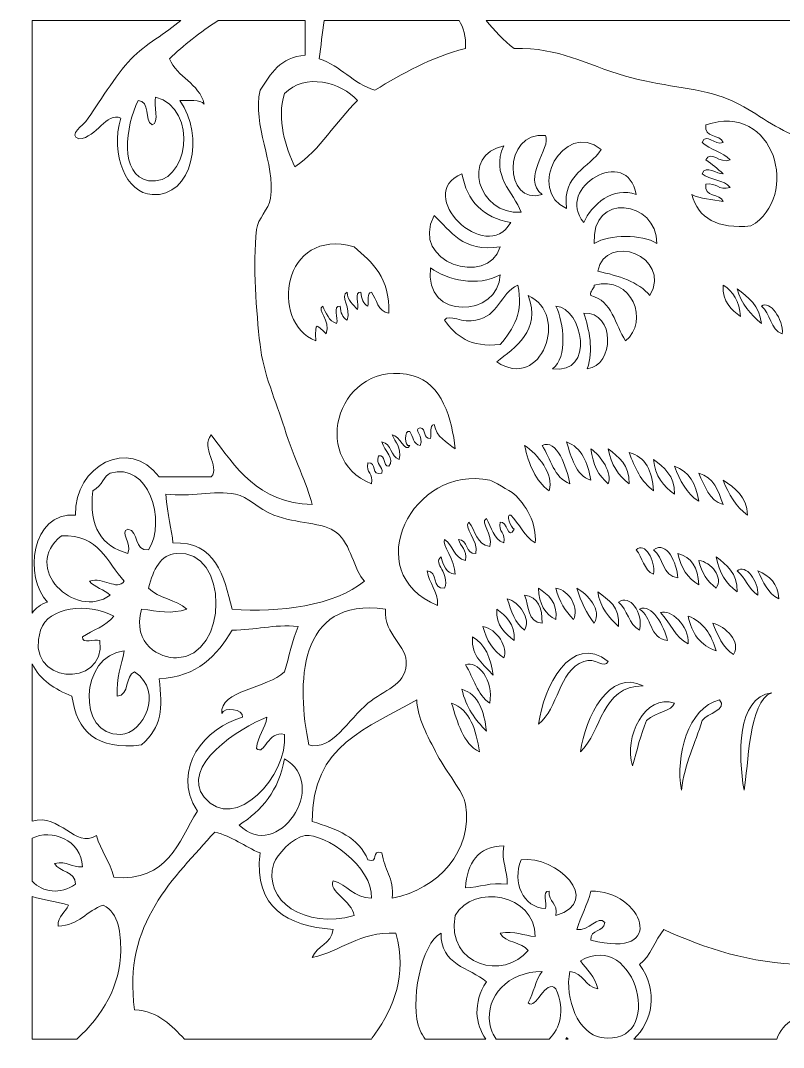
# Model space of a CAD drawing. Header units: millimetres. Extents: x -1213 to 1200, y -611 to 590.
# Drawn here: x -1213 to -329, y -600 to 590 of the extents above; entities that cross this region are included whole.
import ezdxf

# ---------------------------------------------------------------- set-up
doc = ezdxf.new("R2010")
doc.units = ezdxf.units.MM
doc.header["$MEASUREMENT"] = 0
doc.layers.add('Layer 1', color=7, linetype='Continuous')

msp = doc.modelspace()

# ---------------------------------------------------------------- linework, layer by layer
at = {"layer": 'Layer 1', "color": 250, "lineweight": 20}
for points, knots in [([(-1200.05, -96.518), (-1200.05, -96.518), (-1200.05, 589.9734), (-1200.05, 589.9734), (-1200.05, 589.9734), (-1027.7483, 589.9734), (-1027.7483, 589.9734), (-1045.3303, 574.8409), (-1068.3388, 563.0002), (-1085.2445, 545.6542), (-1103.9624, 526.4487), (-1123.3038, 492.7485), (-1137.6916, 473.015), (-1139.7804, 470.1515), (-1159.1929, 457.0077), (-1145.7611, 452.8371), (-1124.6827, 454.3914), (-1114.2632, 484.3654), (-1097.3482, 477.0505), (-1109.7692, 433.9052), (-1090.9495, 390.233), (-1061.038, 388.2697), (-1014.0723, 385.1834), (-999.5187, 456.433), (-1028.7642, 497.2294), (-1018.0465, 497.1898), (-1005.7241, 498.7543), (-1000.5224, 493.1941), (-1006.8855, 517.7696), (-1031.9706, 523.6147), (-1040.8669, 545.6542), (-1024.8723, 561.1203), (-1005.3977, 576.4115), (-984.3367, 589.9734), (-984.3367, 589.9734), (-883.5255, 589.9734), (-883.5255, 589.9734), (-883.5255, 589.9734), (-883.5255, 549.6906), (-883.5255, 549.6906), (-912.7313, 547.9644), (-923.5028, 527.8037), (-935.9726, 509.3357), (-945.1018, 468.2554), (-918.0387, 425.0308), (-923.8689, 384.2333), (-925.7869, 370.8189), (-938.6076, 360.5885), (-940.0079, 347.9137), (-944.6797, 305.5985), (-940.2632, 253.1292), (-935.9726, 214.7415), (-932.1784, 180.8247), (-917.2547, 148.3909), (-907.732, 117.888), (-896.3737, 81.5043), (-881.5842, 53.5515), (-875.457, 29.1062), (-939.0713, 31.3869), (-964.011, 72.3552), (-992.454, 109.8182), (-1005.6133, 95.3601), (-981.5614, 73.581), (-992.454, 61.3903), (-1012.6261, 61.3903), (-1032.7984, 61.3903), (-1052.9696, 61.3903), (-1087.4106, 108.1225), (-1151.2964, 74.053), (-1149.7943, 17), (-1201.4421, 21.1249), (-1209.9021, -55.4673), (-1182.0702, -83.889), (-1190.2303, -85.9326), (-1195.3852, -90.9782), (-1200.05, -96.518)], [0, 0, 0, 0, 0.04, 0.04, 0.04, 0.08, 0.08, 0.08, 0.12, 0.12, 0.12, 0.16, 0.16, 0.16, 0.2, 0.2, 0.2, 0.24, 0.24, 0.24, 0.28, 0.28, 0.28, 0.32, 0.32, 0.32, 0.36, 0.36, 0.36, 0.4, 0.4, 0.4, 0.44, 0.44, 0.44, 0.48, 0.48, 0.48, 0.52, 0.52, 0.52, 0.56, 0.56, 0.56, 0.6, 0.6, 0.6, 0.64, 0.64, 0.64, 0.68, 0.68, 0.68, 0.72, 0.72, 0.72, 0.76, 0.76, 0.76, 0.8, 0.8, 0.8, 0.84, 0.84, 0.84, 0.88, 0.88, 0.88, 0.92, 0.92, 0.92, 0.96, 0.96, 0.96, 1, 1, 1, 1]), ([(-861.7597, 589.9734), (-861.7597, 589.9734), (-705.3754, 589.9734), (-705.3754, 589.9734), (-700.1859, 581.9504), (-697.1268, 571.7953), (-697.9434, 557.7634), (-738.5594, 547.2716), (-770.9319, 528.5402), (-802.8377, 509.3357), (-828.7425, 517.0524), (-841.9953, 537.4227), (-867.3886, 545.6542), (-867.3886, 545.6542), (-867.3886, 545.6542), (-867.3886, 545.6542), (-865.375, 560.2903), (-863.7692, 575.3353), (-861.7597, 589.9734)], [0, 0, 0, 0, 0.166666667, 0.166666667, 0.166666667, 0.333333333, 0.333333333, 0.333333333, 0.5, 0.5, 0.5, 0.666666667, 0.666666667, 0.666666667, 0.833333333, 0.833333333, 0.833333333, 1, 1, 1, 1]), ([(-674.1122, 589.9734), (-674.1122, 589.9734), (-169.6608, 589.9734), (-169.6608, 589.9734), (-169.2886, 580.1733), (-166.7178, 569.3631), (-161.3686, 557.7634), (-206.0279, 560.1906), (-217.3984, 518.856), (-209.7834, 481.0869), (-236.3492, 478.8723), (-268.072, 504.9371), (-286.4371, 485.1233), (-281.9879, 470.7385), (-257.2414, 476.6557), (-246.0937, 468.9807), (-303.9296, 421.7837), (-347.4448, 482.6188), (-399.3997, 501.2659), (-430.4686, 512.4159), (-473.8333, 514.0332), (-512.3624, 525.4773), (-560.4326, 539.7522), (-588.0692, 558.5345), (-641.4631, 557.7634), (-654.2808, 566.5616), (-663.8543, 578.6098), (-674.1122, 589.9734)], [0, 0, 0, 0, 0.111111111, 0.111111111, 0.111111111, 0.222222222, 0.222222222, 0.222222222, 0.333333333, 0.333333333, 0.333333333, 0.444444444, 0.444444444, 0.444444444, 0.555555556, 0.555555556, 0.555555556, 0.666666667, 0.666666667, 0.666666667, 0.777777778, 0.777777778, 0.777777778, 0.888888889, 0.888888889, 0.888888889, 1, 1, 1, 1]), ([(-895.6293, 420.5539), (-895.6293, 420.5539), (-895.6293, 420.5539), (-895.6293, 420.5539), (-865.797, 440.4857), (-848.4571, 472.9144), (-823.0089, 497.2294), (-841.9567, 518.7431), (-884.1316, 529.7191), (-907.732, 505.3012), (-917.0665, 475.3334), (-906.1058, 442.8274), (-895.6293, 420.5539)], [0, 0, 0, 0, 0.25, 0.25, 0.25, 0.5, 0.5, 0.5, 0.75, 0.75, 0.75, 1, 1, 1, 1]), ([(-1065.0733, 404.4123), (-1065.0733, 404.4123), (-1065.0733, 404.4123), (-1065.0733, 404.4123), (-1019.2648, 396.8654), (-1006.1502, 488.0936), (-1057.0038, 501.2659), (-1059.4597, 491.6163), (-1051.9414, 471.9846), (-1061.038, 468.9807), (-1070.4824, 474.3324), (-1062.8817, 496.733), (-1077.177, 497.2294), (-1091.7886, 468.2004), (-1099.4248, 410.0712), (-1065.0733, 404.4123)], [0, 0, 0, 0, 0.2, 0.2, 0.2, 0.4, 0.4, 0.4, 0.6, 0.6, 0.6, 0.8, 0.8, 0.8, 1, 1, 1, 1]), ([(-423.6052, 412.4831), (-423.6052, 412.4831), (-423.6052, 412.4831), (-423.6052, 412.4831), (-415.018, 404.9331), (-397.913, 405.8975), (-391.3302, 396.3405), (-405.3255, 393.1005), (-406.8377, 402.3504), (-419.571, 400.3758), (-421.9262, 384.569), (-402.9763, 390.0743), (-399.3997, 380.1989), (-411.9631, 382.4287), (-425.6899, 383.4927), (-435.7079, 388.2697), (-428.3971, 360.6109), (-405.6245, 348.4111), (-367.1228, 351.9501), (-309.2279, 385.8293), (-339.473, 496.4645), (-419.571, 468.9807), (-421.9262, 453.1727), (-402.9763, 458.6791), (-399.3997, 448.8047), (-409.734, 444.4295), (-418.6323, 461.0625), (-423.6052, 448.8047), (-414.7638, 440.1602), (-399.7303, 437.7086), (-391.3302, 428.6267), (-403.8347, 423.3086), (-413.7092, 440.5854), (-419.571, 428.6267), (-412.1716, 423.9189), (-405.9112, 418.0749), (-399.3997, 412.4831), (-406.4716, 411.3712), (-419.5272, 423.8487), (-423.6052, 412.4831)], [0, 0, 0, 0, 0.076923077, 0.076923077, 0.076923077, 0.153846154, 0.153846154, 0.153846154, 0.230769231, 0.230769231, 0.230769231, 0.307692308, 0.307692308, 0.307692308, 0.384615385, 0.384615385, 0.384615385, 0.461538462, 0.461538462, 0.461538462, 0.538461538, 0.538461538, 0.538461538, 0.615384615, 0.615384615, 0.615384615, 0.692307692, 0.692307692, 0.692307692, 0.769230769, 0.769230769, 0.769230769, 0.846153846, 0.846153846, 0.846153846, 0.923076923, 0.923076923, 0.923076923, 1, 1, 1, 1]), ([(-580.9465, 372.1281), (-580.9465, 372.1281), (-580.9465, 372.1281), (-580.9465, 372.1281), (-585.5757, 413.0823), (-554.4276, 418.2407), (-540.6032, 440.7319), (-585.1557, 475.0963), (-627.5706, 392.6835), (-580.9465, 372.1281)], [0, 0, 0, 0, 0.333333333, 0.333333333, 0.333333333, 0.666666667, 0.666666667, 0.666666667, 1, 1, 1, 1]), ([(-609.1862, 388.2697), (-609.1862, 388.2697), (-609.1862, 388.2697), (-609.1862, 388.2697), (-633.3632, 407.7224), (-598.1401, 442.4103), (-605.154, 456.8735), (-655.854, 462.0136), (-653.2618, 374.6814), (-609.1862, 388.2697)], [0, 0, 0, 0, 0.333333333, 0.333333333, 0.333333333, 0.666666667, 0.666666667, 0.666666667, 1, 1, 1, 1]), ([(-633.3926, 368.0927), (-633.3926, 368.0927), (-633.3926, 368.0927), (-633.3926, 368.0927), (-641.9594, 390.8942), (-669.3123, 410.41), (-653.5649, 444.7683), (-703.5347, 435.2143), (-683.8038, 363.8152), (-633.3926, 368.0927)], [0, 0, 0, 0, 0.333333333, 0.333333333, 0.333333333, 0.666666667, 0.666666667, 0.666666667, 1, 1, 1, 1]), ([(-560.7743, 355.9855), (-560.7743, 355.9855), (-560.7743, 355.9855), (-560.7743, 355.9855), (-552.2096, 376.4066), (-526.2784, 398.4929), (-500.2577, 388.2697), (-509.4072, 446.1151), (-595.5469, 396.6202), (-560.7743, 355.9855)], [0, 0, 0, 0, 0.333333333, 0.333333333, 0.333333333, 0.666666667, 0.666666667, 0.666666667, 1, 1, 1, 1]), ([(-645.4984, 355.9855), (-645.4984, 355.9855), (-645.4984, 355.9855), (-645.4984, 355.9855), (-677.4611, 361.68), (-696.2859, 380.5152), (-701.9787, 412.4831), (-759.0672, 388.7895), (-673.8998, 305.5008), (-645.4984, 355.9855)], [0, 0, 0, 0, 0.333333333, 0.333333333, 0.333333333, 0.666666667, 0.666666667, 0.666666667, 1, 1, 1, 1]), ([(-476.0523, 331.7721), (-476.0523, 331.7721), (-476.0523, 331.7721), (-476.0523, 331.7721), (-475.7249, 381.4359), (-553.0761, 392.0294), (-548.6716, 331.7721), (-530.514, 342.6495), (-494.2119, 342.6495), (-476.0523, 331.7721)], [0, 0, 0, 0, 0.333333333, 0.333333333, 0.333333333, 0.666666667, 0.666666667, 0.666666667, 1, 1, 1, 1]), ([(-657.6001, 327.7367), (-657.6001, 327.7367), (-657.6001, 327.7367), (-657.6001, 327.7367), (-702.0611, 320.9263), (-714.3102, 346.338), (-734.2537, 364.0553), (-762.774, 309.3083), (-672.2208, 280.6649), (-657.6001, 327.7367)], [0, 0, 0, 0, 0.333333333, 0.333333333, 0.333333333, 0.666666667, 0.666666667, 0.666666667, 1, 1, 1, 1]), ([(-823.0089, 255.0965), (-823.0089, 255.0965), (-823.0089, 255.0965), (-823.0089, 255.0965), (-820.8052, 260.9619), (-827.7265, 275.953), (-818.9746, 275.2735), (-818.4194, 267.7592), (-816.3245, 261.7879), (-810.9062, 259.1329), (-810.2167, 265.1703), (-812.3441, 274.0254), (-806.873, 275.2735), (-800.5842, 266.7663), (-799.6587, 252.8983), (-786.7008, 251.0611), (-785.2984, 291.471), (-805.7848, 309.994), (-827.0451, 327.7367), (-909.9184, 351.6043), (-925.8631, 240.4757), (-871.4228, 218.777), (-872.515, 243.5579), (-869.8699, 236.5105), (-859.3191, 226.8467), (-853.1686, 242.7391), (-871.2011, 254.888), (-863.3533, 259.1329), (-859.2844, 251.0998), (-856.3811, 241.8938), (-847.2174, 238.9549), (-845.0096, 244.8183), (-851.932, 259.8094), (-843.1821, 259.1329), (-842.6259, 251.6156), (-840.5299, 245.6464), (-835.1127, 242.9913), (-829.8367, 256.72), (-844.1014, 271.1527), (-835.1127, 275.2735), (-834.6601, 264.9648), (-827.7184, 261.1501), (-823.0089, 255.0965)], [0, 0, 0, 0, 0.071428571, 0.071428571, 0.071428571, 0.142857143, 0.142857143, 0.142857143, 0.214285714, 0.214285714, 0.214285714, 0.285714286, 0.285714286, 0.285714286, 0.357142857, 0.357142857, 0.357142857, 0.428571429, 0.428571429, 0.428571429, 0.5, 0.5, 0.5, 0.571428571, 0.571428571, 0.571428571, 0.642857143, 0.642857143, 0.642857143, 0.714285714, 0.714285714, 0.714285714, 0.785714286, 0.785714286, 0.785714286, 0.857142857, 0.857142857, 0.857142857, 0.928571429, 0.928571429, 0.928571429, 1, 1, 1, 1]), ([(-484.1218, 271.2381), (-484.1218, 271.2381), (-484.1218, 271.2381), (-484.1218, 271.2381), (-458.4977, 317.1025), (-535.1502, 345.2852), (-544.6364, 299.4879), (-520.2906, 294.2491), (-497.5668, 287.3807), (-484.1218, 271.2381)], [0, 0, 0, 0, 0.333333333, 0.333333333, 0.333333333, 0.666666667, 0.666666667, 0.666666667, 1, 1, 1, 1]), ([(-657.6001, 295.4515), (-657.6001, 295.4515), (-657.6001, 295.4515), (-657.6001, 295.4515), (-683.8546, 280.9955), (-718.9994, 288.9961), (-738.2889, 303.5233), (-746.9838, 241.5866), (-659.1316, 245.9922), (-657.6001, 295.4515)], [0, 0, 0, 0, 0.333333333, 0.333333333, 0.333333333, 0.666666667, 0.666666667, 0.666666667, 1, 1, 1, 1]), ([(-512.3624, 218.777), (-512.3624, 218.777), (-512.3624, 218.777), (-512.3624, 218.777), (-484.9486, 240.9884), (-504.3927, 295.3966), (-548.6716, 283.3453), (-548.8923, 278.1869), (-553.8428, 277.7576), (-552.7059, 271.2381), (-527.6137, 265.3991), (-524.7378, 237.3395), (-512.3624, 218.777)], [0, 0, 0, 0, 0.25, 0.25, 0.25, 0.5, 0.5, 0.5, 0.75, 0.75, 0.75, 1, 1, 1, 1]), ([(-657.6001, 214.7415), (-657.6001, 214.7415), (-657.6001, 214.7415), (-657.6001, 214.7415), (-642.1882, 233.2523), (-630.0245, 251.881), (-637.4279, 283.3453), (-657.6204, 273.9501), (-659.9828, 246.7185), (-685.8408, 242.9913), (-700.4848, 238.075), (-717.6896, 251.0611), (-722.1499, 242.9913), (-709.4401, 224.7674), (-692.6605, 210.6105), (-657.6001, 214.7415)], [0, 0, 0, 0, 0.2, 0.2, 0.2, 0.4, 0.4, 0.4, 0.6, 0.6, 0.6, 0.8, 0.8, 0.8, 1, 1, 1, 1]), ([(-379.2275, 247.0257), (-379.2275, 247.0257), (-379.2275, 247.0257), (-379.2275, 247.0257), (-380.6655, 264.4215), (-387.5634, 276.3518), (-399.3997, 283.3453), (-400.314, 263.5966), (-389.8832, 255.1993), (-379.2275, 247.0257)], [0, 0, 0, 0, 0.333333333, 0.333333333, 0.333333333, 0.666666667, 0.666666667, 0.666666667, 1, 1, 1, 1]), ([(-355.0211, 238.9549), (-355.0211, 238.9549), (-355.0211, 238.9549), (-355.0211, 238.9549), (-357.0937, 259.7514), (-370.4798, 269.225), (-383.2618, 279.3099), (-378.5849, 261.1186), (-367.3852, 249.4539), (-355.0211, 238.9549)], [0, 0, 0, 0, 0.333333333, 0.333333333, 0.333333333, 0.666666667, 0.666666667, 0.666666667, 1, 1, 1, 1]), ([(-625.3252, 271.2381), (-625.3252, 271.2381), (-625.3252, 271.2381), (-625.3252, 271.2381), (-609.7902, 230.6827), (-640.7462, 211.1314), (-661.6343, 194.5636), (-609.9398, 159.1717), (-576.8259, 250.4711), (-625.3252, 271.2381)], [0, 0, 0, 0, 0.333333333, 0.333333333, 0.333333333, 0.666666667, 0.666666667, 0.666666667, 1, 1, 1, 1]), ([(-330.8146, 226.8467), (-330.8146, 226.8467), (-330.8146, 226.8467), (-330.8146, 226.8467), (-329.6014, 244.3565), (-345.2228, 266.0359), (-355.0211, 259.1329), (-344.3045, 251.0215), (-345.2381, 231.2544), (-330.8146, 226.8467)], [0, 0, 0, 0, 0.333333333, 0.333333333, 0.333333333, 0.666666667, 0.666666667, 0.666666667, 1, 1, 1, 1]), ([(-593.0493, 259.1329), (-593.0493, 259.1329), (-593.0493, 259.1329), (-593.0493, 259.1329), (-584.0788, 239.5815), (-579.0906, 199.8766), (-597.0835, 186.4927), (-547.3048, 179.0995), (-562.0943, 257.1462), (-593.0493, 259.1329)], [0, 0, 0, 0, 0.333333333, 0.333333333, 0.333333333, 0.666666667, 0.666666667, 0.666666667, 1, 1, 1, 1]), ([(-556.7401, 186.4927), (-556.7401, 186.4927), (-556.7401, 186.4927), (-556.7401, 186.4927), (-525.1892, 190.0124), (-524.154, 252.645), (-560.7743, 251.0611), (-554.5902, 231.8963), (-549.2116, 208.3177), (-556.7401, 186.4927)], [0, 0, 0, 0, 0.333333333, 0.333333333, 0.333333333, 0.666666667, 0.666666667, 0.666666667, 1, 1, 1, 1]), ([(-762.4943, 97.71), (-762.4943, 97.71), (-762.4943, 97.71), (-762.4943, 97.71), (-769.0384, 94.8261), (-769.0384, 116.7375), (-762.4943, 113.8516), (-758.4398, 108.4876), (-758.6757, 98.8371), (-750.3906, 97.71), (-745.1554, 107.7196), (-759.3937, 117.298), (-750.3906, 117.888), (-742.7666, 117.4383), (-747.5899, 104.5438), (-738.2889, 105.7828), (-737.5984, 111.8191), (-739.7269, 120.6721), (-734.2537, 121.9244), (-731.6055, 107.0859), (-719.3797, 101.8257), (-710.0472, 93.6735), (-712.7839, 127.8772), (-726.2116, 170.2281), (-758.4601, 178.423), (-844.7065, 200.3374), (-880.5906, 82.4585), (-806.873, 53.3196), (-803.9442, 65.6638), (-813.8329, 65.1897), (-810.9062, 77.5319), (-800.2974, 78.7313), (-807.7323, 61.8756), (-794.7703, 65.4268), (-793.1177, 75.1485), (-802.137, 74.1975), (-798.8025, 85.6037), (-789.5015, 86.8407), (-794.3238, 73.9462), (-786.7008, 73.4966), (-778.612, 82.0658), (-792.4292, 91.4804), (-794.7703, 101.7453), (-783.1272, 99.9398), (-785.2302, 84.381), (-774.5981, 81.5684), (-772.2204, 96.0509), (-779.2841, 101.0923), (-782.6655, 109.8182), (-774.2269, 109.806), (-767.5018, 87.8335), (-762.4943, 97.71)], [0, 0, 0, 0, 0.058823529, 0.058823529, 0.058823529, 0.117647059, 0.117647059, 0.117647059, 0.176470588, 0.176470588, 0.176470588, 0.235294118, 0.235294118, 0.235294118, 0.294117647, 0.294117647, 0.294117647, 0.352941176, 0.352941176, 0.352941176, 0.411764706, 0.411764706, 0.411764706, 0.470588235, 0.470588235, 0.470588235, 0.529411765, 0.529411765, 0.529411765, 0.588235294, 0.588235294, 0.588235294, 0.647058824, 0.647058824, 0.647058824, 0.705882353, 0.705882353, 0.705882353, 0.764705882, 0.764705882, 0.764705882, 0.823529412, 0.823529412, 0.823529412, 0.882352941, 0.882352941, 0.882352941, 0.941176471, 0.941176471, 0.941176471, 1, 1, 1, 1]), ([(-601.1188, 45.2488), (-601.1188, 45.2488), (-601.1188, 45.2488), (-601.1188, 45.2488), (-594.6215, 63.79), (-614.3371, 87.5863), (-629.3604, 97.71), (-624.7333, 75.4324), (-616.5347, 56.7334), (-601.1188, 45.2488)], [0, 0, 0, 0, 0.333333333, 0.333333333, 0.333333333, 0.666666667, 0.666666667, 0.666666667, 1, 1, 1, 1]), ([(-576.9133, 53.3196), (-576.9133, 53.3196), (-576.9133, 53.3196), (-576.9133, 53.3196), (-580.8834, 72.3074), (-591.6438, 105.7218), (-609.1862, 97.71), (-599.0187, 82.3242), (-595.6211, 60.1605), (-576.9133, 53.3196)], [0, 0, 0, 0, 0.333333333, 0.333333333, 0.333333333, 0.666666667, 0.666666667, 0.666666667, 1, 1, 1, 1]), ([(-552.7059, 57.355), (-552.7059, 57.355), (-552.7059, 57.355), (-552.7059, 57.355), (-556.2316, 78.0406), (-563.1337, 95.3489), (-580.9465, 101.7453), (-574.7757, 83.7035), (-570.8635, 63.4035), (-552.7059, 57.355)], [0, 0, 0, 0, 0.333333333, 0.333333333, 0.333333333, 0.666666667, 0.666666667, 0.666666667, 1, 1, 1, 1]), ([(-532.5347, 53.3196), (-532.5347, 53.3196), (-532.5347, 53.3196), (-532.5347, 53.3196), (-527.2292, 64.731), (-540.9337, 86.4664), (-552.7059, 93.6735), (-550.3852, 75.8179), (-543.6988, 62.3283), (-532.5347, 53.3196)], [0, 0, 0, 0, 0.333333333, 0.333333333, 0.333333333, 0.666666667, 0.666666667, 0.666666667, 1, 1, 1, 1]), ([(-508.3282, 53.3196), (-508.3282, 53.3196), (-508.3282, 53.3196), (-508.3282, 53.3196), (-507.7953, 75.3723), (-520.5174, 84.1695), (-532.5347, 93.6735), (-529.2357, 75.4517), (-520.8052, 62.3588), (-508.3282, 53.3196)], [0, 0, 0, 0, 0.333333333, 0.333333333, 0.333333333, 0.666666667, 0.666666667, 0.666666667, 1, 1, 1, 1]), ([(-480.0865, 45.2488), (-480.0865, 45.2488), (-480.0865, 45.2488), (-480.0865, 45.2488), (-481.2184, 68.3259), (-489.5187, 84.2397), (-508.3282, 89.6392), (-501.9143, 71.8415), (-494.1031, 55.4405), (-480.0865, 45.2488)], [0, 0, 0, 0, 0.333333333, 0.333333333, 0.333333333, 0.666666667, 0.666666667, 0.666666667, 1, 1, 1, 1]), ([(-1109.4509, 65.4268), (-1109.4509, 65.4268), (-1109.4509, 65.4268), (-1109.4509, 65.4268), (-1117.1147, 62.9935), (-1117.9486, 51.2302), (-1129.6231, 45.2488), (-1134.8319, 2.3731), (-1118.7133, -19.1711), (-1089.2788, -27.3914), (-1083.7201, -14.6383), (-1099.2662, -3.0376), (-1089.2788, 0.8574), (-1075.6089, -1.6094), (-1082.8058, -24.9572), (-1065.0733, -23.355), (-1043.9482, 10.6789), (-1065.4231, 79.4006), (-1109.4509, 65.4268)], [0, 0, 0, 0, 0.166666667, 0.166666667, 0.166666667, 0.333333333, 0.333333333, 0.333333333, 0.5, 0.5, 0.5, 0.666666667, 0.666666667, 0.666666667, 0.833333333, 0.833333333, 0.833333333, 1, 1, 1, 1]), ([(-617.2557, -15.2852), (-617.2557, -15.2852), (-617.2557, -15.2852), (-617.2557, -15.2852), (-614.5455, 6.5092), (-628.9964, 30.8284), (-641.4631, 41.2134), (-646.4818, 45.3902), (-666.4719, 56.6612), (-669.7028, 57.355), (-758.9604, 76.5818), (-822.9896, -49.3892), (-730.2184, -87.9264), (-729.7262, -69.9467), (-740.1702, -62.9084), (-742.3201, -47.5694), (-729.6164, -48.311), (-737.1571, -69.3038), (-722.1499, -67.7464), (-715.3384, -49.9019), (-736.5417, -39.459), (-726.1842, -31.4278), (-723.6622, -41.0102), (-720.7587, -50.2152), (-710.0472, -51.6048), (-709.2154, -35.803), (-725.8486, -16.5293), (-722.1499, -11.2488), (-712.3129, -17.5547), (-711.6062, -32.9872), (-697.9434, -35.4642), (-696.0093, -22.765), (-703.6912, -19.6868), (-706.0119, -11.2488), (-694.3933, -11.73), (-699.0123, -28.4595), (-685.8408, -27.3914), (-682.7716, -11.9822), (-701.0167, 2.8512), (-693.9092, 8.9282), (-686.2232, -0.8688), (-685.3954, -17.5323), (-669.7028, -19.3217), (-665.0421, -4.9195), (-681.9163, 8.3931), (-673.7381, 12.9646), (-667.5916, 2.9702), (-665.457, -11.0372), (-653.5649, -15.2852), (-650.639, -2.943), (-660.5279, -3.414), (-657.6001, 8.9282), (-649.5896, 10.982), (-648.3683, -13.3382), (-641.4631, 0.8574), (-645.1384, 1.953), (-652.1787, 18.7262), (-645.4984, 17), (-635.517, 6.8042), (-629.6279, -7.4809), (-617.2557, -15.2852)], [0, 0, 0, 0, 0.05, 0.05, 0.05, 0.1, 0.1, 0.1, 0.15, 0.15, 0.15, 0.2, 0.2, 0.2, 0.25, 0.25, 0.25, 0.3, 0.3, 0.3, 0.35, 0.35, 0.35, 0.4, 0.4, 0.4, 0.45, 0.45, 0.45, 0.5, 0.5, 0.5, 0.55, 0.55, 0.55, 0.6, 0.6, 0.6, 0.65, 0.65, 0.65, 0.7, 0.7, 0.7, 0.75, 0.75, 0.75, 0.8, 0.8, 0.8, 0.85, 0.85, 0.85, 0.9, 0.9, 0.9, 0.95, 0.95, 0.95, 1, 1, 1, 1]), ([(-455.8811, 41.2134), (-455.8811, 41.2134), (-455.8811, 41.2134), (-455.8811, 41.2134), (-455.3482, 63.2662), (-468.0692, 72.0622), (-480.0865, 81.5684), (-478.4157, 61.7179), (-467.9116, 50.6992), (-455.8811, 41.2134)], [0, 0, 0, 0, 0.333333333, 0.333333333, 0.333333333, 0.666666667, 0.666666667, 0.666666667, 1, 1, 1, 1]), ([(-427.6404, 33.1416), (-427.6404, 33.1416), (-427.6404, 33.1416), (-427.6404, 33.1416), (-430.855, 52.7906), (-438.4424, 68.0747), (-455.8811, 73.4966), (-449.154, 57.355), (-442.2184, 41.429), (-427.6404, 33.1416)], [0, 0, 0, 0, 0.333333333, 0.333333333, 0.333333333, 0.666666667, 0.666666667, 0.666666667, 1, 1, 1, 1]), ([(-399.3997, 29.1062), (-399.3997, 29.1062), (-399.3997, 29.1062), (-399.3997, 29.1062), (-405.0693, 44.9558), (-410.2689, 61.2795), (-427.6404, 65.4268), (-420.4516, 51.0959), (-416.0259, 33.9971), (-399.3997, 29.1062)], [0, 0, 0, 0, 0.333333333, 0.333333333, 0.333333333, 0.666666667, 0.666666667, 0.666666667, 1, 1, 1, 1]), ([(-371.1581, 17), (-371.1581, 17), (-371.1581, 17), (-371.1581, 17), (-372.1445, 38.8789), (-385.5357, 48.3544), (-399.3997, 57.355), (-392.8089, 41.0791), (-384.4526, 26.5712), (-371.1581, 17)], [0, 0, 0, 0, 0.333333333, 0.333333333, 0.333333333, 0.666666667, 0.666666667, 0.666666667, 1, 1, 1, 1]), ([(-1036.8326, -15.2852), (-1036.8326, -15.2852), (-1036.8326, -15.2852), (-1036.8326, -15.2852), (-986.7133, -13.5834), (-978.0306, -53.3148), (-968.2476, -91.9608), (-913.614, -96.3349), (-849.1668, -87.8227), (-814.9404, -59.6756), (-827.4306, -46.7261), (-830.3625, -16.4906), (-847.2174, -3.177), (-862.4198, 8.8254), (-893.6635, 6.6974), (-919.8357, 17), (-938.1601, 24.2112), (-950.2699, 38.5136), (-964.2144, 41.2134), (-990.0703, 46.2172), (-1016.7784, 37.5096), (-1044.9011, 41.2134), (-1043.2506, 16.1872), (-1038.2635, 0.6987), (-1036.8326, -15.2852)], [0, 0, 0, 0, 0.125, 0.125, 0.125, 0.25, 0.25, 0.25, 0.375, 0.375, 0.375, 0.5, 0.5, 0.5, 0.625, 0.625, 0.625, 0.75, 0.75, 0.75, 0.875, 0.875, 0.875, 1, 1, 1, 1]), ([(-1165.9333, -7.2134), (-1165.9333, -7.2134), (-1165.9333, -7.2134), (-1165.9333, -7.2134), (-1213.436, -43.3326), (-1150.5794, -105.1626), (-1109.4509, -75.8182), (-1116.2554, -69.1695), (-1127.5831, -67.0486), (-1133.6573, -59.6756), (-1116.959, -54.0045), (-1102.493, -71.1877), (-1093.314, -59.6756), (-1113.3316, -38.0002), (-1121.8933, -4.8646), (-1165.9333, -7.2134)], [0, 0, 0, 0, 0.2, 0.2, 0.2, 0.4, 0.4, 0.4, 0.6, 0.6, 0.6, 0.8, 0.8, 0.8, 1, 1, 1, 1]), ([(-451.8458, -55.6412), (-451.8458, -55.6412), (-451.8458, -55.6412), (-451.8458, -55.6412), (-452.9614, -39.1314), (-464.3238, -11.8052), (-480.0865, -23.355), (-468.354, -31.7971), (-469.9384, -53.56), (-451.8458, -55.6412)], [0, 0, 0, 0, 0.333333333, 0.333333333, 0.333333333, 0.666666667, 0.666666667, 0.666666667, 1, 1, 1, 1]), ([(-1032.7984, -148.4574), (-1032.7984, -148.4574), (-1032.7984, -148.4574), (-1032.7984, -148.4574), (-971.814, -146.6456), (-971.5954, -22.2136), (-1032.7984, -27.3914), (-1051.012, -28.9325), (-1059.6245, -45.2124), (-1065.0733, -67.7464), (-1053.951, -79.4904), (-1032.7038, -81.1078), (-1020.6947, -91.9608), (-1039.0028, -98.0297), (-1053.7862, -94.5934), (-1073.1417, -91.9608), (-1084.8784, -133.4744), (-1050.9774, -148.9975), (-1032.7984, -148.4574)], [0, 0, 0, 0, 0.166666667, 0.166666667, 0.166666667, 0.333333333, 0.333333333, 0.333333333, 0.5, 0.5, 0.5, 0.666666667, 0.666666667, 0.666666667, 0.833333333, 0.833333333, 0.833333333, 1, 1, 1, 1]), ([(-480.0865, -51.6048), (-480.0865, -51.6048), (-480.0865, -51.6048), (-480.0865, -51.6048), (-477.4954, -35.3605), (-490.2205, -13.5834), (-500.2577, -23.355), (-492.4934, -31.73), (-491.4479, -46.8279), (-480.0865, -51.6048)], [0, 0, 0, 0, 0.333333333, 0.333333333, 0.333333333, 0.666666667, 0.666666667, 0.666666667, 1, 1, 1, 1]), ([(-427.6404, -63.712), (-427.6404, -63.712), (-427.6404, -63.712), (-427.6404, -63.712), (-428.0889, -43.9836), (-435.9998, -31.7187), (-451.8458, -27.3914), (-448.0994, -43.8209), (-440.6136, -56.515), (-427.6404, -63.712)], [0, 0, 0, 0, 0.333333333, 0.333333333, 0.333333333, 0.666666667, 0.666666667, 0.666666667, 1, 1, 1, 1]), ([(-407.4672, -67.7464), (-407.4672, -67.7464), (-407.4672, -67.7464), (-407.4672, -67.7464), (-398.8232, -55.1509), (-413.1886, -37.6777), (-427.6404, -35.4642), (-424.555, -49.8633), (-417.2391, -60.0296), (-407.4672, -67.7464)], [0, 0, 0, 0, 0.333333333, 0.333333333, 0.333333333, 0.666666667, 0.666666667, 0.666666667, 1, 1, 1, 1]), ([(-383.2618, -71.7828), (-383.2618, -71.7828), (-383.2618, -71.7828), (-383.2618, -71.7828), (-382.7299, -49.728), (-395.4509, -40.9329), (-407.4672, -31.4278), (-404.1693, -49.6507), (-395.7387, -62.7426), (-383.2618, -71.7828)], [0, 0, 0, 0, 0.333333333, 0.333333333, 0.333333333, 0.666666667, 0.666666667, 0.666666667, 1, 1, 1, 1]), ([(-359.0564, -75.8182), (-359.0564, -75.8182), (-359.0564, -75.8182), (-359.0564, -75.8182), (-358.1655, -59.9553), (-373.1056, -38.99), (-383.2618, -47.5694), (-373.5458, -55.3411), (-369.8696, -69.1491), (-359.0564, -75.8182)], [0, 0, 0, 0, 0.333333333, 0.333333333, 0.333333333, 0.666666667, 0.666666667, 0.666666667, 1, 1, 1, 1]), ([(-334.8499, -79.8526), (-334.8499, -79.8526), (-334.8499, -79.8526), (-334.8499, -79.8526), (-335.8018, -61.9735), (-345.8096, -53.155), (-359.0564, -47.5694), (-352.737, -60.0784), (-347.8435, -74.0217), (-334.8499, -79.8526)], [0, 0, 0, 0, 0.333333333, 0.333333333, 0.333333333, 0.666666667, 0.666666667, 0.666666667, 1, 1, 1, 1]), ([(-593.0493, -104.067), (-593.0493, -104.067), (-593.0493, -104.067), (-593.0493, -104.067), (-591.415, -83.598), (-601.8438, -75.2007), (-613.2214, -67.7464), (-612.7262, -86.0811), (-605.8231, -98.0123), (-593.0493, -104.067)], [0, 0, 0, 0, 0.333333333, 0.333333333, 0.333333333, 0.666666667, 0.666666667, 0.666666667, 1, 1, 1, 1]), ([(-572.878, -104.067), (-572.878, -104.067), (-572.878, -104.067), (-572.878, -104.067), (-565.7238, -91.9069), (-577.3343, -69.8399), (-593.0493, -67.7464), (-589.8906, -83.42), (-581.7561, -94.1113), (-572.878, -104.067)], [0, 0, 0, 0, 0.333333333, 0.333333333, 0.333333333, 0.666666667, 0.666666667, 0.666666667, 1, 1, 1, 1]), ([(-548.6716, -108.1034), (-548.6716, -108.1034), (-548.6716, -108.1034), (-548.6716, -108.1034), (-539.3686, -92.6953), (-556.7279, -74.6117), (-568.8428, -67.7464), (-564.3713, -83.4526), (-557.6858, -96.9422), (-548.6716, -108.1034)], [0, 0, 0, 0, 0.333333333, 0.333333333, 0.333333333, 0.666666667, 0.666666667, 0.666666667, 1, 1, 1, 1]), ([(-879.4902, -249.3464), (-879.4902, -249.3464), (-879.4902, -249.3464), (-879.4902, -249.3464), (-852.8777, -256.7712), (-833.2527, -219.649), (-810.9062, -200.9205), (-792.2746, -185.3049), (-768.1282, -180.766), (-766.5285, -156.5282), (-765.0113, -133.5934), (-792.357, -123.0619), (-790.735, -91.9608), (-893.5455, -77.3634), (-893.4103, -180.119), (-879.4902, -249.3464)], [0, 0, 0, 0, 0.2, 0.2, 0.2, 0.4, 0.4, 0.4, 0.6, 0.6, 0.6, 0.8, 0.8, 0.8, 1, 1, 1, 1]), ([(-629.3604, -116.1732), (-629.3604, -116.1732), (-629.3604, -116.1732), (-629.3604, -116.1732), (-621.7577, -103.5706), (-635.4438, -83.5746), (-649.5317, -79.8526), (-644.9177, -94.0726), (-640.6618, -108.6466), (-629.3604, -116.1732)], [0, 0, 0, 0, 0.333333333, 0.333333333, 0.333333333, 0.666666667, 0.666666667, 0.666666667, 1, 1, 1, 1]), ([(-629.3604, -75.8182), (-629.3604, -75.8182), (-629.3604, -75.8182), (-629.3604, -75.8182), (-624.3316, -88.2794), (-626.0391, -107.4727), (-609.1862, -108.1034), (-608.7855, -90.2142), (-613.9669, -77.9056), (-629.3604, -75.8182)], [0, 0, 0, 0, 0.333333333, 0.333333333, 0.333333333, 0.666666667, 0.666666667, 0.666666667, 1, 1, 1, 1]), ([(-520.4309, -112.1378), (-520.4309, -112.1378), (-520.4309, -112.1378), (-520.4309, -112.1378), (-518.7336, -88.9182), (-532.5458, -81.2096), (-544.6364, -71.7828), (-541.7818, -90.4482), (-531.7984, -101.9857), (-520.4309, -112.1378)], [0, 0, 0, 0, 0.333333333, 0.333333333, 0.333333333, 0.666666667, 0.666666667, 0.666666667, 1, 1, 1, 1]), ([(-496.2245, -116.1732), (-496.2245, -116.1732), (-496.2245, -116.1732), (-496.2245, -116.1732), (-491.6187, -95.2688), (-508.015, -74.3676), (-520.4309, -83.889), (-510.3763, -92.6627), (-508.6617, -109.7808), (-496.2245, -116.1732)], [0, 0, 0, 0, 0.333333333, 0.333333333, 0.333333333, 0.666666667, 0.666666667, 0.666666667, 1, 1, 1, 1]), ([(-1190.1397, -116.1732), (-1190.1397, -116.1732), (-1190.1397, -116.1732), (-1190.1397, -116.1732), (-1210.855, -179.0631), (-1114.0892, -185.3019), (-1121.5546, -128.2814), (-1127.4164, -126.074), (-1142.4083, -132.9933), (-1141.7259, -124.245), (-1129.7411, -116.0552), (-1113.8594, -111.7594), (-1105.4167, -100.0316), (-1135.9486, -84.0589), (-1181.2973, -89.3353), (-1190.1397, -116.1732)], [0, 0, 0, 0, 0.2, 0.2, 0.2, 0.4, 0.4, 0.4, 0.6, 0.6, 0.6, 0.8, 0.8, 0.8, 1, 1, 1, 1]), ([(-641.4631, -128.2814), (-641.4631, -128.2814), (-641.4631, -128.2814), (-641.4631, -128.2814), (-640.5489, -108.5317), (-650.9767, -100.1343), (-661.6343, -91.9608), (-662.5526, -111.7085), (-652.1208, -120.1058), (-641.4631, -128.2814)], [0, 0, 0, 0, 0.333333333, 0.333333333, 0.333333333, 0.666666667, 0.666666667, 0.666666667, 1, 1, 1, 1]), ([(-463.9496, -128.2814), (-463.9496, -128.2814), (-463.9496, -128.2814), (-463.9496, -128.2814), (-467.7123, -111.7594), (-482.0614, -84.6662), (-496.2245, -91.9608), (-482.0289, -100.6308), (-484.5825, -126.0506), (-463.9496, -128.2814)], [0, 0, 0, 0, 0.333333333, 0.333333333, 0.333333333, 0.666666667, 0.666666667, 0.666666667, 1, 1, 1, 1]), ([(-439.7431, -132.3158), (-439.7431, -132.3158), (-439.7431, -132.3158), (-439.7431, -132.3158), (-438.4475, -110.732), (-460.7269, -91.5743), (-472.0171, -95.9952), (-460.6252, -107.4686), (-455.1438, -124.8512), (-439.7431, -132.3158)], [0, 0, 0, 0, 0.333333333, 0.333333333, 0.333333333, 0.666666667, 0.666666667, 0.666666667, 1, 1, 1, 1]), ([(-407.4672, -140.3866), (-407.4672, -140.3866), (-407.4672, -140.3866), (-407.4672, -140.3866), (-412.8224, -121.53), (-422.2811, -106.7779), (-439.7431, -100.0316), (-436.1544, -120.6501), (-425.334, -134.0492), (-407.4672, -140.3866)], [0, 0, 0, 0, 0.333333333, 0.333333333, 0.333333333, 0.666666667, 0.666666667, 0.666666667, 1, 1, 1, 1]), ([(-1200.05, -337.4842), (-1200.05, -337.4842), (-1200.05, -155.4), (-1200.05, -155.4), (-1190.7937, -174.0359), (-1173.658, -184.7912), (-1153.8296, -192.8487), (-1148.6777, -233.4336), (-1125.1191, -255.6003), (-1073.1417, -249.3464), (-1049.5963, -227.5774), (-1048.3719, -207.8683), (-1052.9696, -172.6708), (-1008.2492, -170.3219), (-985.7096, -145.785), (-968.2476, -116.1732), (-940.8693, -116.6553), (-921.4414, -109.1827), (-891.5929, -112.1378), (-898.8153, -127.785), (-902.0868, -147.3791), (-907.732, -164.601), (-926.4347, -183.5959), (-983.2303, -185.8817), (-980.3513, -213.0257), (-978.0377, -204.6172), (-954.2492, -207.9741), (-956.1459, -217.0632), (-998.7855, -229.1134), (-1040.0503, -276.2961), (-1008.5919, -326.022), (-1030.9882, -361.4637), (-1041.9713, -408.3168), (-1105.4167, -402.6955), (-1110.0692, -384.4817), (-1120.2417, -371.7917), (-1125.5879, -354.2717), (-1150.6384, -369.4347), (-1167.0082, -328.6454), (-1200.05, -337.4842)], [0, 0, 0, 0, 0.076923077, 0.076923077, 0.076923077, 0.153846154, 0.153846154, 0.153846154, 0.230769231, 0.230769231, 0.230769231, 0.307692308, 0.307692308, 0.307692308, 0.384615385, 0.384615385, 0.384615385, 0.461538462, 0.461538462, 0.461538462, 0.538461538, 0.538461538, 0.538461538, 0.615384615, 0.615384615, 0.615384615, 0.692307692, 0.692307692, 0.692307692, 0.769230769, 0.769230769, 0.769230769, 0.846153846, 0.846153846, 0.846153846, 0.923076923, 0.923076923, 0.923076923, 1, 1, 1, 1]), ([(-653.5649, -148.4574), (-653.5649, -148.4574), (-653.5649, -148.4574), (-653.5649, -148.4574), (-648.055, -136.8394), (-661.4401, -114.7867), (-677.7713, -112.1378), (-673.6709, -128.2102), (-665.5587, -140.2767), (-653.5649, -148.4574)], [0, 0, 0, 0, 0.333333333, 0.333333333, 0.333333333, 0.666666667, 0.666666667, 0.666666667, 1, 1, 1, 1]), ([(-560.7743, -152.4928), (-560.7743, -152.4928), (-560.7743, -152.4928), (-560.7743, -152.4928), (-548.0248, -146.9325), (-536.4265, -162.4851), (-532.5347, -152.4928), (-575.5893, -118.6522), (-607.8916, -182.8076), (-613.2214, -225.1339), (-589.6211, -207.0372), (-591.0642, -163.8971), (-560.7743, -152.4928)], [0, 0, 0, 0, 0.25, 0.25, 0.25, 0.5, 0.5, 0.5, 0.75, 0.75, 0.75, 1, 1, 1, 1]), ([(-387.296, -144.423), (-387.296, -144.423), (-387.296, -144.423), (-387.296, -144.423), (-378.4903, -129.5102), (-396.4597, -112.0432), (-411.5025, -108.1034), (-405.4069, -122.18), (-400.0882, -137.0368), (-387.296, -144.423)], [0, 0, 0, 0, 0.333333333, 0.333333333, 0.333333333, 0.666666667, 0.666666667, 0.666666667, 1, 1, 1, 1]), ([(-665.6686, -168.6364), (-665.6686, -168.6364), (-665.6686, -168.6364), (-665.6686, -168.6364), (-668.875, -148.9772), (-674.876, -132.1103), (-689.874, -124.245), (-691.0262, -148.26), (-676.1757, -156.282), (-665.6686, -168.6364)], [0, 0, 0, 0, 0.333333333, 0.333333333, 0.333333333, 0.666666667, 0.666666667, 0.666666667, 1, 1, 1, 1]), ([(-1097.3482, -237.2412), (-1097.3482, -237.2412), (-1097.3482, -237.2412), (-1097.3482, -237.2412), (-1071.9357, -236.112), (-1046.3635, -188.2864), (-1081.2093, -164.601), (-1093.1838, -168.7655), (-1086.3753, -191.7216), (-1101.3835, -192.8487), (-1102.7329, -171.3199), (-1096.3587, -157.5149), (-1093.314, -140.3866), (-1144.8824, -144.8014), (-1148.7754, -239.5259), (-1097.3482, -237.2412)], [0, 0, 0, 0, 0.2, 0.2, 0.2, 0.4, 0.4, 0.4, 0.6, 0.6, 0.6, 0.8, 0.8, 0.8, 1, 1, 1, 1]), ([(-669.7028, -200.9205), (-669.7028, -200.9205), (-669.7028, -200.9205), (-669.7028, -200.9205), (-665.2465, -174.8395), (-683.7408, -150.5274), (-697.9434, -156.5282), (-688.3495, -171.15), (-684.4181, -191.4297), (-669.7028, -200.9205)], [0, 0, 0, 0, 0.333333333, 0.333333333, 0.333333333, 0.666666667, 0.666666667, 0.666666667, 1, 1, 1, 1]), ([(-492.1903, -180.7426), (-492.1903, -180.7426), (-492.1903, -180.7426), (-492.1903, -180.7426), (-531.5207, -161.2655), (-559.1401, -216.9685), (-564.8085, -257.4171), (-539.2506, -233.2129), (-541.378, -181.3102), (-492.1903, -180.7426)], [0, 0, 0, 0, 0.333333333, 0.333333333, 0.333333333, 0.666666667, 0.666666667, 0.666666667, 1, 1, 1, 1]), ([(-673.7381, -233.2048), (-673.7381, -233.2048), (-673.7381, -233.2048), (-673.7381, -233.2048), (-676.3659, -210.2751), (-682.4807, -190.8316), (-701.9787, -184.778), (-697.5377, -205.8938), (-686.4835, -220.3946), (-673.7381, -233.2048)], [0, 0, 0, 0, 0.333333333, 0.333333333, 0.333333333, 0.666666667, 0.666666667, 0.666666667, 1, 1, 1, 1]), ([(-488.155, -221.0986), (-488.155, -221.0986), (-488.155, -221.0986), (-488.155, -221.0986), (-476.5485, -210.7085), (-458.4499, -210.5864), (-455.8811, -200.9205), (-489.3184, -189.5936), (-515.3208, -240.5513), (-504.294, -273.5597), (-499.4391, -255.5454), (-494.752, -237.3704), (-488.155, -221.0986)], [0, 0, 0, 0, 0.25, 0.25, 0.25, 0.5, 0.5, 0.5, 0.75, 0.75, 0.75, 1, 1, 1, 1]), ([(-375.1943, -301.8086), (-375.1943, -301.8086), (-375.1943, -301.8086), (-375.1943, -301.8086), (-369.6184, -273.9229), (-370.8702, -198.9919), (-342.9174, -188.8134), (-383.9289, -194.4214), (-381.8635, -261.6346), (-375.1943, -301.8086)], [0, 0, 0, 0, 0.333333333, 0.333333333, 0.333333333, 0.666666667, 0.666666667, 0.666666667, 1, 1, 1, 1]), ([(-810.9062, -382.5195), (-810.9062, -382.5195), (-810.9062, -382.5195), (-810.9062, -382.5195), (-797.8537, -387.5091), (-807.8218, -369.4601), (-794.7703, -374.4487), (-792.1648, -393.3643), (-780.6062, -403.3242), (-782.6655, -426.9109), (-729.2289, -416.3682), (-689.0991, -371.8476), (-697.9434, -317.9511), (-700.2916, -303.6386), (-720.6733, -279.9409), (-730.2184, -261.4536), (-742.5306, -237.6104), (-753.2696, -218.9145), (-754.4258, -196.8852), (-809.5516, -229.1765), (-876.9265, -249.2212), (-875.457, -338.1281), (-847.3618, -346.3485), (-821.2648, -356.5605), (-810.9062, -382.5195)], [0, 0, 0, 0, 0.125, 0.125, 0.125, 0.25, 0.25, 0.25, 0.375, 0.375, 0.375, 0.5, 0.5, 0.5, 0.625, 0.625, 0.625, 0.75, 0.75, 0.75, 0.875, 0.875, 0.875, 1, 1, 1, 1]), ([(-681.8065, -257.4171), (-681.8065, -257.4171), (-681.8065, -257.4171), (-681.8065, -257.4171), (-685.4828, -231.5029), (-692.3615, -208.7899), (-714.0825, -200.9205), (-706.8428, -223.2785), (-701.3248, -247.3485), (-681.8065, -257.4171)], [0, 0, 0, 0, 0.333333333, 0.333333333, 0.333333333, 0.666666667, 0.666666667, 0.666666667, 1, 1, 1, 1]), ([(-423.6052, -221.0986), (-423.6052, -221.0986), (-423.6052, -221.0986), (-423.6052, -221.0986), (-417.7384, -212.4551), (-393.8004, -208.5407), (-403.434, -196.8852), (-440.6218, -206.7931), (-454.5571, -261.3986), (-447.8126, -301.8086), (-443.8485, -270.7979), (-431.9696, -247.7075), (-423.6052, -221.0986)], [0, 0, 0, 0, 0.25, 0.25, 0.25, 0.5, 0.5, 0.5, 0.75, 0.75, 0.75, 1, 1, 1, 1]), ([(-1000.5224, -309.8804), (-1000.5224, -309.8804), (-1000.5224, -309.8804), (-1000.5224, -309.8804), (-965.3767, -353.0968), (-902.8506, -284.2571), (-907.732, -237.2412), (-926.7855, -231.8325), (-930.657, -262.4667), (-940.0079, -253.3818), (-938.6939, -238.5483), (-930.055, -231.0533), (-927.9041, -217.0632), (-959.7885, -229.2091), (-1029.296, -274.4976), (-1000.5224, -309.8804)], [0, 0, 0, 0, 0.2, 0.2, 0.2, 0.4, 0.4, 0.4, 0.6, 0.6, 0.6, 0.8, 0.8, 0.8, 1, 1, 1, 1]), ([(-907.732, -265.4889), (-907.732, -265.4889), (-907.732, -265.4889), (-907.732, -265.4889), (-914.0553, -302.2093), (-933.9041, -325.3984), (-960.1791, -342.1635), (-915.892, -386.619), (-854.1784, -294.8801), (-907.732, -265.4889)], [0, 0, 0, 0, 0.333333333, 0.333333333, 0.333333333, 0.666666667, 0.666666667, 0.666666667, 1, 1, 1, 1]), ([(-1200.05, -407.2547), (-1200.05, -407.2547), (-1200.05, -357.5249), (-1200.05, -357.5249), (-1178.1296, -345.8642), (-1142.3512, -359.3223), (-1141.7259, -390.5903), (-1154.7164, -391.4773), (-1158.7984, -383.4534), (-1174.0008, -386.5549), (-1168.6933, -397.3936), (-1149.776, -394.6064), (-1149.7943, -410.7683), (-1167.236, -423.0739), (-1187.6584, -420.1513), (-1200.05, -407.2547)], [0, 0, 0, 0, 0.2, 0.2, 0.2, 0.4, 0.4, 0.4, 0.6, 0.6, 0.6, 0.8, 0.8, 0.8, 1, 1, 1, 1]), ([(-806.8862, -590.0266), (-806.8862, -590.0266), (-1023.3367, -590.0266), (-1023.3367, -590.0266), (-1038.6988, -574.772), (-1052.7133, -558.1666), (-1081.2093, -556.0487), (-1081.2093, -556.0487), (-1081.2093, -556.0487), (-1081.2093, -556.0487), (-1095.9011, -455.948), (-1034.4163, -402.5225), (-988.4197, -350.2343), (-968.1682, -355.5413), (-953.9665, -366.8866), (-935.9726, -374.4487), (-943.0129, -439.3335), (-904.1665, -458.3213), (-851.2506, -463.2305), (-853.0811, -480.2316), (-870.3306, -481.8074), (-875.457, -495.5147), (-840.8544, -488.4286), (-821.9817, -465.6027), (-778.6313, -467.2669), (-765.2319, -517.3559), (-781.1106, -552.8566), (-802.8377, -584.2955), (-804.177, -586.2333), (-805.5255, -588.1447), (-806.8862, -590.0266)], [0, 0, 0, 0, 0.1, 0.1, 0.1, 0.2, 0.2, 0.2, 0.3, 0.3, 0.3, 0.4, 0.4, 0.4, 0.5, 0.5, 0.5, 0.6, 0.6, 0.6, 0.7, 0.7, 0.7, 0.8, 0.8, 0.8, 0.9, 0.9, 0.9, 1, 1, 1, 1]), ([(-883.5255, -354.2717), (-883.5255, -354.2717), (-883.5255, -354.2717), (-883.5255, -354.2717), (-897.7435, -356.0285), (-916.8052, -377.0956), (-919.8357, -386.5549), (-933.7943, -430.103), (-883.3882, -462.8602), (-827.0451, -447.0889), (-828.955, -430.0491), (-857.6686, -418.6987), (-851.2506, -406.7319), (-834.179, -411.1823), (-828.1587, -426.678), (-806.873, -426.9109), (-804.4679, -390.2088), (-861.6946, -351.571), (-883.5255, -354.2717)], [0, 0, 0, 0, 0.166666667, 0.166666667, 0.166666667, 0.333333333, 0.333333333, 0.333333333, 0.5, 0.5, 0.5, 0.666666667, 0.666666667, 0.666666667, 0.833333333, 0.833333333, 0.833333333, 1, 1, 1, 1]), ([(-649.5317, -410.7683), (-649.5317, -410.7683), (-649.5317, -410.7683), (-649.5317, -410.7683), (-649.0272, -394.1222), (-656.5435, -385.498), (-653.5649, -366.3769), (-684.114, -366.7553), (-695.5669, -386.2446), (-697.9434, -414.8037), (-680.757, -414.5046), (-669.7273, -408.0533), (-649.5317, -410.7683)], [0, 0, 0, 0, 0.25, 0.25, 0.25, 0.5, 0.5, 0.5, 0.75, 0.75, 0.75, 1, 1, 1, 1]), ([(-605.154, -439.0171), (-605.154, -439.0171), (-605.154, -439.0171), (-605.154, -439.0171), (-602.9462, -433.1527), (-609.8686, -418.1616), (-601.1188, -418.8401), (-601.7808, -431.6085), (-590.395, -432.3257), (-593.0493, -447.0889), (-537.6275, -429.4733), (-592.8174, -377.0376), (-633.3926, -382.5195), (-644.1052, -408.4124), (-631.4981, -437.6143), (-605.154, -439.0171)], [0, 0, 0, 0, 0.2, 0.2, 0.2, 0.4, 0.4, 0.4, 0.6, 0.6, 0.6, 0.8, 0.8, 0.8, 1, 1, 1, 1]), ([(-710.0472, -447.0889), (-710.0472, -447.0889), (-710.0472, -447.0889), (-710.0472, -447.0889), (-720.4048, -506.1469), (-652.5814, -521.8399), (-625.3252, -487.4449), (-632.637, -477.2725), (-651.8279, -478.9784), (-657.6001, -467.2669), (-640.4208, -464.8815), (-630.9173, -470.1671), (-617.2557, -471.3003), (-617.5048, -421.192), (-688.4757, -409.9972), (-710.0472, -447.0889)], [0, 0, 0, 0, 0.2, 0.2, 0.2, 0.4, 0.4, 0.4, 0.6, 0.6, 0.6, 0.8, 0.8, 0.8, 1, 1, 1, 1]), ([(-1200.05, -590.0266), (-1200.05, -590.0266), (-1200.05, -425.1104), (-1200.05, -425.1104), (-1186.7655, -429.1783), (-1171.0424, -430.807), (-1157.8648, -434.9817), (-1161.4506, -443.5021), (-1170.1445, -446.9068), (-1169.9675, -459.1941), (-1145.2282, -458.3843), (-1136.8719, -441.1807), (-1117.5204, -434.9817), (-1098.8136, -444.259), (-1097.3554, -468.7002), (-1097.3482, -487.4449), (-1097.3319, -528.1651), (-1119.0611, -563.7136), (-1148.0655, -590.0266), (-1148.0655, -590.0266), (-1200.05, -590.0266), (-1200.05, -590.0266)], [0, 0, 0, 0, 0.142857143, 0.142857143, 0.142857143, 0.285714286, 0.285714286, 0.285714286, 0.428571429, 0.428571429, 0.428571429, 0.571428571, 0.571428571, 0.571428571, 0.714285714, 0.714285714, 0.714285714, 0.857142857, 0.857142857, 0.857142857, 1, 1, 1, 1]), ([(-536.5689, -455.1597), (-536.5689, -455.1597), (-536.5689, -455.1597), (-536.5689, -455.1597), (-537.052, -466.7847), (-553.7736, -462.1634), (-552.7059, -475.3356), (-461.7631, -499.8115), (-493.017, -416.8931), (-552.7059, -418.8401), (-556.5662, -435.1546), (-564.3133, -447.5843), (-568.8428, -463.2305), (-554.991, -466.0523), (-544.1584, -445.2365), (-536.5689, -455.1597)], [0, 0, 0, 0, 0.2, 0.2, 0.2, 0.4, 0.4, 0.4, 0.6, 0.6, 0.6, 0.8, 0.8, 0.8, 1, 1, 1, 1]), ([(-540.6032, -588.3319), (-540.6032, -588.3319), (-540.6032, -588.3319), (-540.6032, -588.3319), (-464.0869, -599.8287), (-499.9007, -461.2052), (-564.8085, -499.5501), (-557.218, -509.4417), (-548.1153, -517.8279), (-544.6364, -531.8342), (-559.6842, -529.3959), (-561.057, -513.2879), (-576.9133, -511.6563), (-583.6811, -543.563), (-566.5425, -584.4348), (-540.6032, -588.3319)], [0, 0, 0, 0, 0.2, 0.2, 0.2, 0.4, 0.4, 0.4, 0.6, 0.6, 0.6, 0.8, 0.8, 0.8, 1, 1, 1, 1]), ([(-164.4245, -590.0266), (-164.4245, -590.0266), (-213.3468, -590.0266), (-213.3468, -590.0266), (-217.6709, -582.8682), (-222.9123, -576.6275), (-229.9547, -572.1903), (-228.8279, -581.3892), (-230.9279, -587.3645), (-238.0232, -588.3319), (-252.5024, -573.9521), (-263.03, -561.8541), (-282.4018, -560.0851), (-311.8405, -557.3945), (-330.1414, -571.3724), (-337.2927, -590.0266), (-337.2927, -590.0266), (-502.9078, -590.0266), (-502.9078, -590.0266), (-481.854, -570.3033), (-473.5069, -535.0711), (-496.2245, -503.5865), (-482.7459, -494.1994), (-478.7706, -475.3092), (-467.9849, -463.2305), (-421.0557, -484.8428), (-367.1513, -502.7188), (-306.6082, -503.5865), (-245.0635, -504.4695), (-181.2336, -483.0921), (-125.0604, -483.4085), (-121.5967, -531.2605), (-175.8458, -521.3903), (-197.6797, -543.9425), (-184.3557, -557.4911), (-155.2079, -537.186), (-145.2326, -547.9769), (-151.9791, -561.6445), (-157.8144, -576.2236), (-164.4245, -590.0266)], [0, 0, 0, 0, 0.076923077, 0.076923077, 0.076923077, 0.153846154, 0.153846154, 0.153846154, 0.230769231, 0.230769231, 0.230769231, 0.307692308, 0.307692308, 0.307692308, 0.384615385, 0.384615385, 0.384615385, 0.461538462, 0.461538462, 0.461538462, 0.538461538, 0.538461538, 0.538461538, 0.615384615, 0.615384615, 0.615384615, 0.692307692, 0.692307692, 0.692307692, 0.769230769, 0.769230769, 0.769230769, 0.846153846, 0.846153846, 0.846153846, 0.923076923, 0.923076923, 0.923076923, 1, 1, 1, 1]), ([(-674.394, -590.0266), (-674.394, -590.0266), (-744.7089, -590.0266), (-744.7089, -590.0266), (-746.9523, -587.0156), (-748.8835, -583.7817), (-750.3906, -580.2621), (-763.6709, -549.2393), (-748.6852, -478.1351), (-726.1842, -467.2669), (-727.1665, -504.5712), (-693.2442, -506.9526), (-673.7381, -523.7635), (-689.7052, -548.7927), (-686.4835, -572.5717), (-674.394, -590.0266)], [0, 0, 0, 0, 0.2, 0.2, 0.2, 0.4, 0.4, 0.4, 0.6, 0.6, 0.6, 0.8, 0.8, 0.8, 1, 1, 1, 1]), ([(-600.9794, -590.0266), (-600.9794, -590.0266), (-662.3441, -590.0266), (-662.3441, -590.0266), (-665.9157, -585.3819), (-668.518, -579.4676), (-669.7028, -572.1903), (-674.814, -540.7961), (-648.8614, -512.2249), (-609.1862, -511.6563), (-609.1862, -511.6563), (-609.1862, -511.6563), (-609.1862, -511.6563), (-616.6252, -521.7066), (-618.9154, -536.9042), (-625.3252, -547.9769), (-616.2601, -557.8573), (-605.5028, -519.1564), (-593.0493, -531.8342), (-582.1821, -557.8166), (-588.356, -577.8685), (-600.9794, -590.0266)], [0, 0, 0, 0, 0.142857143, 0.142857143, 0.142857143, 0.285714286, 0.285714286, 0.285714286, 0.428571429, 0.428571429, 0.428571429, 0.571428571, 0.571428571, 0.571428571, 0.714285714, 0.714285714, 0.714285714, 0.857142857, 0.857142857, 0.857142857, 1, 1, 1, 1]), ([(-579.0387, -590.0266), (-579.0387, -590.0266), (-581.6228, -590.0266), (-581.6228, -590.0266), (-581.392, -589.4712), (-581.1662, -588.9056), (-580.9465, -588.3319), (-580.314, -588.9188), (-579.6764, -589.4722), (-579.0387, -590.0266)], [0, 0, 0, 0, 0.333333333, 0.333333333, 0.333333333, 0.666666667, 0.666666667, 0.666666667, 1, 1, 1, 1])]:
    msp.add_open_spline(points, degree=3, knots=knots, dxfattribs=at)

doc.saveas('drawing.dxf')
